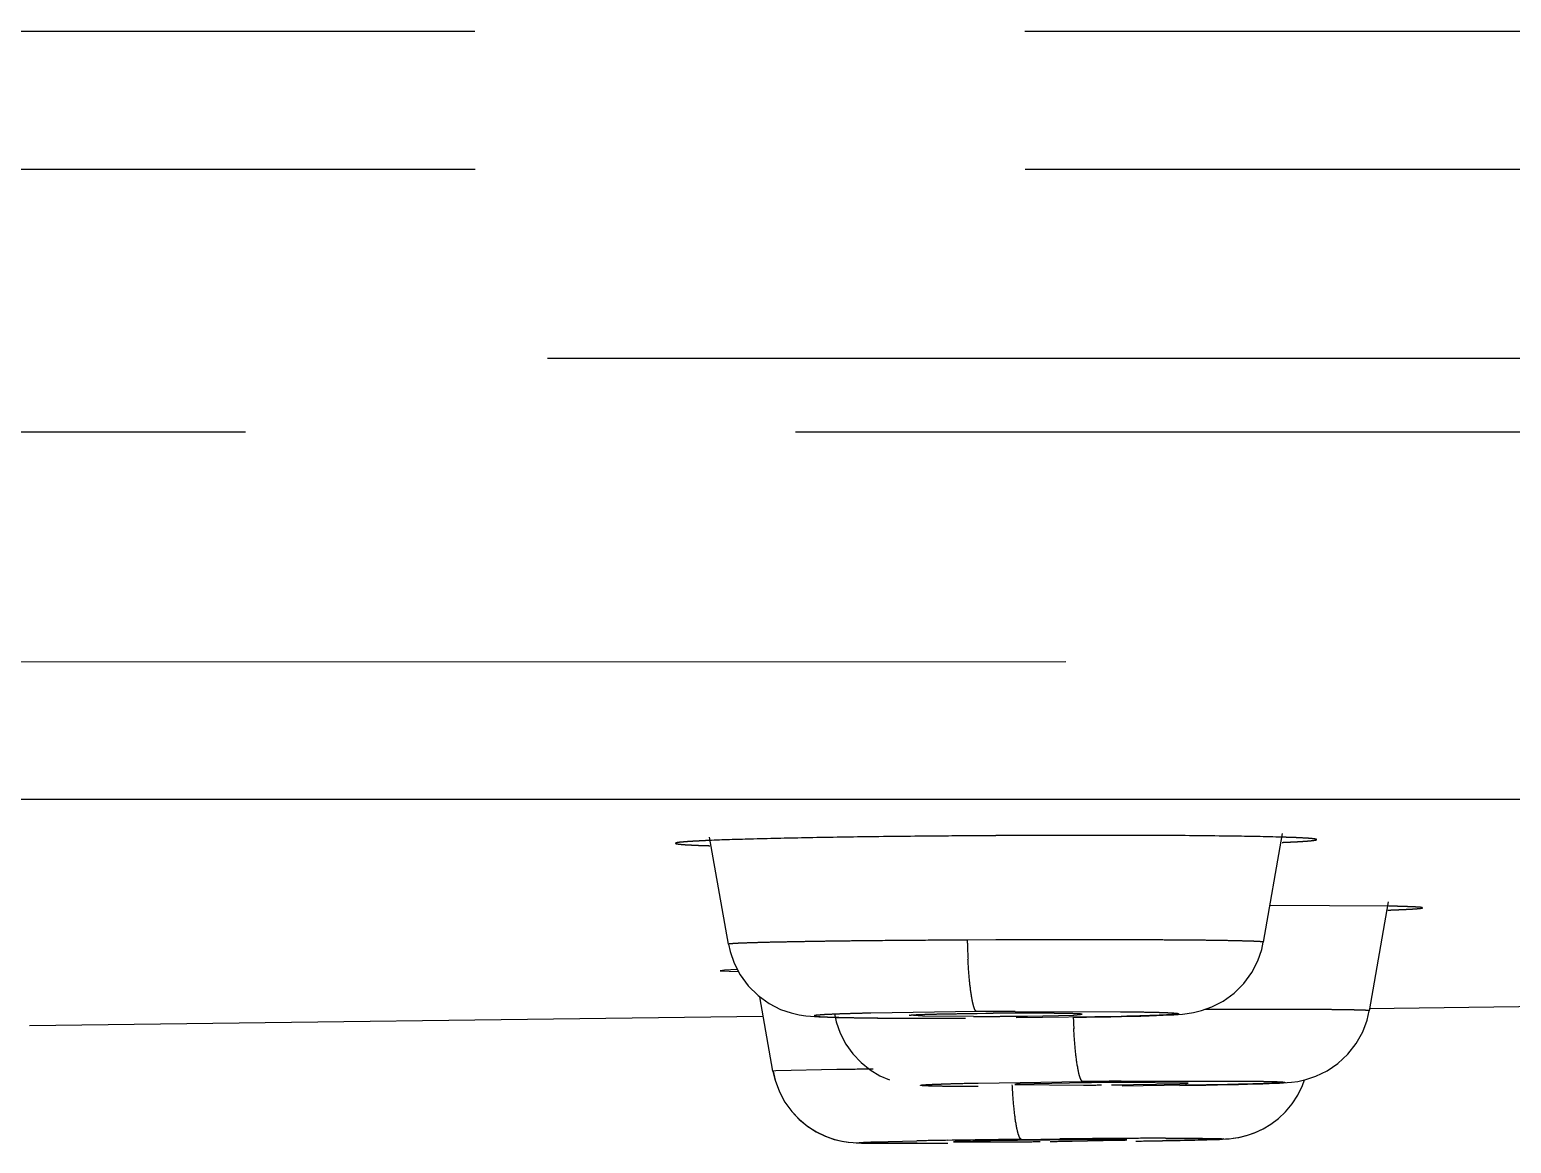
# Model space of a CAD drawing. Header units: millimetres. Extents: x 687 to 1107, y -116 to 478.
# Drawn here: x 951.138 to 952.849, y 329.103 to 330.388 of the extents above; entities that cross this region are included whole.
import ezdxf

# ---------------------------------------------------------------- set-up
doc = ezdxf.new("R2010")
doc.units = ezdxf.units.MM
doc.header["$LTSCALE"] = 0.1
doc.linetypes.add('HIDDENX2', pattern=[19.05, 12.7, -6.35])
doc.layers.add('HIDDEN', color=8, linetype='HIDDENX2')

msp = doc.modelspace()

# ---------------------------------------------------------------- linework, layer by layer
at = {"layer": 'HIDDEN'}
for p, q in [((944.6673, 330.2268), (958.8297, 330.2268)), ((958.721, 330.0082), (946.9021, 330.0082)), ((925.3524, 329.9236), (963.9821, 329.9236)), ((954.2395, 329.6584), (949.5028, 329.6579)), ((951.1272, 329.4997), (951.1386, 329.4997)), ((951.1386, 329.4997), (951.1797, 329.4997)), ((951.1797, 329.4997), (951.2353, 329.4997)), ((951.2353, 329.4997), (951.8111, 329.4998)), ((951.8111, 329.4998), (951.8837, 329.4998)), ((951.8837, 329.4998), (951.895, 329.4998)), ((951.895, 329.4998), (951.9356, 329.4998)), ((951.9356, 329.4998), (952.2049, 329.4998)), ((952.2049, 329.4998), (952.2535, 329.4998)), ((952.2535, 329.4998), (952.3048, 329.4999)), ((952.3048, 329.4999), (952.3404, 329.4999)), ((952.3404, 329.4999), (952.4048, 329.4999)), ((952.4048, 329.4999), (952.6242, 329.4999)), ((952.6242, 329.4999), (952.6767, 329.4999)), ((952.6767, 329.4999), (953.5521, 329.5002)), ((951.9448, 329.3324), (951.9231, 329.4558)), ((952.5625, 329.3348), (952.5846, 329.4601)), ((952.7072, 329.3763), (952.5704, 329.3772)), ((952.6848, 329.2557), (952.7069, 329.3814)), ((951.9448, 329.3324), (951.9448, 329.3323)), ((952.2534, 329.3374), (952.2206, 329.3372)), ((951.9404, 329.3024), (951.9353, 329.3018)), ((951.9353, 329.3018), (951.956, 329.3009)), ((951.9549, 329.3031), (951.9404, 329.3024)), ((951.9963, 329.186), (951.9812, 329.2716)), ((952.6847, 329.2584), (953.6365, 329.2705)), ((951.1381, 329.2386), (951.9851, 329.2494)), ((952.2316, 329.2547), (952.1092, 329.2529)), ((952.1688, 329.2495), (952.1534, 329.2504)), ((952.2277, 329.2491), (952.1688, 329.2495)), ((952.232, 329.2526), (952.2421, 329.2527)), ((952.276, 329.2549), (952.3977, 329.2546)), ((952.3983, 329.2491), (952.2769, 329.2474)), ((952.2902, 329.2495), (952.3437, 329.2507)), ((952.3437, 329.2507), (952.3515, 329.2512)), ((952.3515, 329.2512), (952.3534, 329.2516)), ((952.0701, 329.1878), (951.9995, 329.1863)), ((951.9995, 329.1863), (951.9964, 329.186)), ((952.1198, 329.1807), (952.1308, 329.1758)), ((952.233, 329.1723), (952.354, 329.174)), ((952.2775, 329.1708), (952.2756, 329.1705)), ((952.2756, 329.1705), (952.355, 329.1698)), ((952.3387, 329.1723), (952.2775, 329.1708)), ((952.3756, 329.1727), (952.3642, 329.1726)), ((952.3984, 329.1744), (952.5201, 329.1746)), ((952.5209, 329.1704), (952.3995, 329.1687)), ((952.4756, 329.1721), (952.3997, 329.1728)), ((952.4125, 329.1704), (952.466, 329.1715)), ((952.466, 329.1715), (952.4737, 329.1719)), ((952.4737, 329.1719), (952.4756, 329.1721)), ((952.0888, 329.1035), (952.0926, 329.1032)), ((952.0924, 329.1032), (952.0956, 329.1031)), ((952.0953, 329.1031), (952.0991, 329.103)), ((952.0984, 329.103), (952.1029, 329.1029)), ((952.1128, 329.1043), (952.1623, 329.1055)), ((952.1627, 329.1027), (952.113, 329.1028)), ((952.1649, 329.1027), (952.1867, 329.1028)), ((952.2066, 329.1047), (952.2047, 329.1045)), ((952.2047, 329.1045), (952.2787, 329.1045)), ((952.2677, 329.106), (952.2066, 329.1047)), ((952.2833, 329.1073), (952.3276, 329.1077)), ((952.3048, 329.1065), (952.2931, 329.1064)), ((952.4047, 329.1066), (952.3307, 329.1067)), ((952.3418, 329.1052), (952.3951, 329.1062)), ((952.3951, 329.1062), (952.4029, 329.1065)), ((952.4029, 329.1065), (952.4047, 329.1066)), ((952.4224, 329.1052), (952.4347, 329.1054)), ((952.4347, 329.1054), (952.4461, 329.1057)), ((952.4461, 329.1057), (952.4665, 329.1061)), ((952.4665, 329.1061), (952.4754, 329.1063))]:
    msp.add_line(p, q, dxfattribs=at)
for points in [[(951.9449, 329.3324), (951.9468, 329.3239), (951.9514, 329.3106), (951.9583, 329.2972), (951.9676, 329.2845), (951.9791, 329.2731), (951.9918, 329.264), (952.0051, 329.2573), (952.0172, 329.2531), (952.0267, 329.2509), (952.0342, 329.2498), (952.0396, 329.2493), (952.0442, 329.249), (952.0492, 329.2487), (952.0546, 329.2485), (952.0609, 329.2483), (952.068, 329.248), (952.076, 329.2479), (952.0849, 329.2477)], [(952.439, 329.2502), (952.4466, 329.2505), (952.4533, 329.2508), (952.459, 329.2511), (952.4642, 329.2514), (952.4689, 329.2518), (952.4743, 329.2524), (952.4818, 329.2536), (952.4912, 329.2558), (952.5031, 329.2601), (952.5162, 329.2669), (952.5287, 329.2759), (952.54, 329.2872), (952.5492, 329.2998), (952.5561, 329.3132), (952.5606, 329.3265), (952.5624, 329.3348)], [(952.5618, 329.1715), (952.5691, 329.1717), (952.5755, 329.172), (952.5809, 329.1722), (952.5858, 329.1725), (952.5901, 329.1728), (952.595, 329.1732), (952.6023, 329.1742), (952.6115, 329.1762), (952.6232, 329.1801), (952.636, 329.1863), (952.6484, 329.1947), (952.6599, 329.2054), (952.6696, 329.2178), (952.6771, 329.2312), (952.6822, 329.2449), (952.6847, 329.2557)], [(952.0672, 329.2522), (952.0693, 329.2429), (952.0739, 329.2298), (952.0804, 329.2173), (952.0886, 329.2059), (952.0981, 329.1958), (952.1086, 329.1874), (952.1198, 329.1807)], [(952.0849, 329.2477), (952.0947, 329.2475), (952.1054, 329.2474), (952.1169, 329.2473), (952.1292, 329.2471), (952.1423, 329.2471), (952.1562, 329.247), (952.1708, 329.247), (952.186, 329.247), (952.202, 329.247), (952.2184, 329.247)], [(952.3429, 329.248), (952.3582, 329.2483), (952.3727, 329.2485), (952.3863, 329.2488), (952.3988, 329.249), (952.4104, 329.2493), (952.421, 329.2496)], [(952.421, 329.2496), (952.4305, 329.2499), (952.439, 329.2502)], [(951.9963, 329.186), (951.9988, 329.1754), (952.0037, 329.1623), (952.0101, 329.1502), (952.018, 329.1394), (952.0268, 329.1301)], [(951.9964, 329.186), (951.9988, 329.1755), (952.0037, 329.1623), (952.0101, 329.1503), (952.0179, 329.1395), (952.0266, 329.1302), (952.0361, 329.1224), (952.0462, 329.116), (952.0564, 329.111), (952.0666, 329.1074), (952.0758, 329.1052), (952.0831, 329.104), (952.0889, 329.1035)], [(952.4662, 329.1695), (952.4816, 329.1697), (952.496, 329.1699), (952.5096, 329.1702), (952.5221, 329.1704), (952.5336, 329.1707), (952.544, 329.1709)], [(952.544, 329.1709), (952.5534, 329.1712), (952.5618, 329.1715)], [(952.5621, 329.1193), (952.5711, 329.1247), (952.5798, 329.1312), (952.588, 329.139), (952.5956, 329.1481), (952.6023, 329.1582), (952.6078, 329.1694), (952.61, 329.1759)], [(952.0268, 329.1301), (952.0364, 329.1222), (952.0466, 329.1158), (952.0569, 329.1109), (952.0671, 329.1073), (952.0763, 329.1051), (952.0834, 329.104)], [(952.543, 329.1116), (952.5521, 329.1147), (952.5615, 329.119)], [(952.544, 329.112), (952.5529, 329.1151), (952.5621, 329.1193)], [(952.1029, 329.1029), (952.1072, 329.1029), (952.1121, 329.1028), (952.1176, 329.1028), (952.1237, 329.1027), (952.1305, 329.1027), (952.138, 329.1027)], [(952.138, 329.1027), (952.1462, 329.1027), (952.1649, 329.1027)], [(952.4754, 329.1063), (952.4835, 329.1064), (952.4907, 329.1066), (952.497, 329.1068)], [(952.497, 329.1068), (952.5026, 329.107), (952.5075, 329.1071), (952.5117, 329.1073), (952.5153, 329.1075)], [(952.5153, 329.1075), (952.5189, 329.1077), (952.5229, 329.108), (952.5279, 329.1085), (952.5353, 329.1098), (952.544, 329.112)], [(952.5275, 329.1085), (952.5342, 329.1095), (952.543, 329.1116)]]:
    msp.add_lwpolyline(points, dxfattribs=at)
for centre, radius, start, end in [((952.3683, 309.1073), 20.3507, 90.3234, 90.49837), ((953.0284, 329.3583), 0.8081, 181.4904, 183.055), ((952.2223, 334.6298), 5.3808, 270.0583, 270.3321), ((952.3214, 317.6748), 11.5802, 90.22454, 90.44429), ((952.2854, 323.7501), 5.5027, 90.3322, 90.45), ((952.2216, 334.7331), 5.484, 270.3323, 270.45), ((952.2845, 323.8975), 5.3554, 90.079, 90.3325), ((952.2249, 334.3252), 5.0761, 270.4493, 270.7369), ((953.1297, 329.2782), 0.7873, 182.2113, 183.1493), ((952.3418, 309.9177), 19.272, 90.68328, 90.80772), ((952.4299, 322.4388), 6.7341, 90.55978, 90.77629), ((952.5029, 313.7977), 15.377, 90.3896, 90.55498), ((952.317, 336.3134), 7.1436, 270.30456, 270.46998), ((952.434, 322.0631), 7.1099, 90.27621, 90.47036), ((952.3213, 335.9043), 6.7346, 270.55977, 270.77627), ((952.3697, 318.1356), 10.9719, 90.89788, 91.08305), ((952.1359, 340.9047), 11.802, 270.13025, 270.30313), ((952.5147, 308.8762), 20.2324, 90.65523, 90.8975), ((952.4109, 318.9166), 10.1904, 90.66258, 90.8055), ((952.1918, 339.8413), 10.7372, 270.46412, 270.60284), ((952.4177, 318.3702), 10.7368, 90.46412, 90.60285), ((952.1985, 339.2951), 10.1909, 270.66257, 270.80549), ((952.5448, 306.01), 23.0988, 90.32502, 90.5388), ((952.4766, 317.2718), 11.8368, 90.13143, 90.30373), ((952.2442, 339.9911), 10.8872, 270.899, 271.08541)]:
    msp.add_arc(centre, radius, start, end, dxfattribs=at)
for points, knots in [([(944.6671, 330.3859), (945.4076, 330.3862), (946.8858, 330.3864), (949.0967, 330.3857), (951.2904, 330.3862), (953.1023, 330.386), (954.5314, 330.3862), (955.5791, 330.3866), (956.6018, 330.3873), (957.4349, 330.3878), (958.082, 330.3874), (958.6947, 330.3866), (959.4188, 330.3855), (960.2301, 330.3856), (960.745, 330.3861), (960.9883, 330.3862)], [0, 0, 0, 0, 0.136111, 0.271708, 0.406381, 0.539336, 0.604747, 0.669067, 0.731911, 0.792739, 0.82219, 0.850865, 0.905361, 0.95527, 1, 1, 1, 1]), ([(951.9225, 329.4521), (951.9195, 329.452), (951.9139, 329.4517), (951.906, 329.4513), (951.8993, 329.4509), (951.8938, 329.4505), (951.8895, 329.4501), (951.8864, 329.4498), (951.8847, 329.4494), (951.8839, 329.4491), (951.8837, 329.4489), (951.8837, 329.4489)], [0, 0, 0, 0, 0.231134, 0.432944, 0.604813, 0.746132, 0.856308, 0.934876, 0.981969, 0.994105, 1, 1, 1, 1]), ([(951.8837, 329.4489), (951.8837, 329.4488), (951.884, 329.4486), (951.8845, 329.4484), (951.8853, 329.4483), (951.887, 329.448), (951.8899, 329.4477), (951.8943, 329.4473), (951.8999, 329.447), (951.9068, 329.4467), (951.9147, 329.4463), (951.9204, 329.4462), (951.9235, 329.4461)], [0, 0, 0, 0, 0.006839, 0.020285, 0.041141, 0.069586, 0.14946, 0.260078, 0.401074, 0.571822, 0.77168, 1, 1, 1, 1]), ([(952.1913, 329.4573), (952.1636, 329.457), (952.1108, 329.4565), (952.037, 329.4553), (951.9752, 329.4539), (951.9383, 329.4528), (951.9225, 329.4521)], [0, 0, 0, 0, 0.309507, 0.588918, 0.823299, 1, 1, 1, 1]), ([(952.5842, 329.4559), (952.5648, 329.4565), (952.5193, 329.4573), (952.4427, 329.458), (952.3518, 329.4581), (952.2871, 329.4579), (952.2534, 329.4577)], [0, 0, 0, 0, 0.175395, 0.412966, 0.694901, 1, 1, 1, 1]), ([(952.584, 329.4499), (952.5871, 329.4501), (952.5929, 329.4503), (952.6009, 329.4507), (952.6078, 329.4511), (952.6134, 329.4515), (952.6178, 329.4519), (952.6207, 329.4523), (952.6224, 329.4525), (952.6232, 329.4527), (952.6237, 329.4529), (952.624, 329.4531), (952.624, 329.4532)], [0, 0, 0, 0, 0.229596, 0.430358, 0.601649, 0.742838, 0.853312, 0.932619, 0.960612, 0.980912, 0.993721, 1, 1, 1, 1]), ([(952.624, 329.4532), (952.624, 329.4533), (952.6237, 329.4534), (952.6232, 329.4536), (952.6224, 329.4538), (952.6208, 329.454), (952.6179, 329.4544), (952.6135, 329.4547), (952.6078, 329.455), (952.601, 329.4554), (952.593, 329.4557), (952.5872, 329.4558), (952.5842, 329.4559)], [0, 0, 0, 0, 0.0062, 0.018909, 0.039129, 0.067067, 0.146334, 0.25681, 0.398015, 0.569355, 0.770222, 1, 1, 1, 1]), ([(952.7463, 329.3744), (952.7463, 329.3745), (952.746, 329.3746), (952.7456, 329.3747), (952.7448, 329.3749), (952.7438, 329.375), (952.7424, 329.3751), (952.7399, 329.3753), (952.7361, 329.3755), (952.7305, 329.3757), (952.7238, 329.376), (952.7159, 329.3762), (952.7102, 329.3763), (952.7072, 329.3763)], [0, 0, 0, 0, 0.005131, 0.017209, 0.036985, 0.064581, 0.100032, 0.143349, 0.253579, 0.39503, 0.567052, 0.768944, 1, 1, 1, 1]), ([(952.706, 329.3718), (952.7091, 329.3719), (952.7149, 329.3721), (952.723, 329.3725), (952.7299, 329.3728), (952.7356, 329.3731), (952.7396, 329.3734), (952.7421, 329.3736), (952.7436, 329.3738), (952.7447, 329.3739), (952.7456, 329.3741), (952.746, 329.3742), (952.7463, 329.3743), (952.7463, 329.3744)], [0, 0, 0, 0, 0.229471, 0.430133, 0.601408, 0.742719, 0.853498, 0.897267, 0.933211, 0.961331, 0.981677, 0.994369, 1, 1, 1, 1]), ([(952.2206, 329.3372), (952.2021, 329.3371), (952.1662, 329.3369), (952.1221, 329.3365), (952.0887, 329.3362), (952.0656, 329.3359), (952.044, 329.3356), (952.0243, 329.3352), (952.0065, 329.3349), (951.9907, 329.3346), (951.9772, 329.3342), (951.9673, 329.3339), (951.9606, 329.3336), (951.9564, 329.3335), (951.953, 329.3333), (951.9501, 329.3331), (951.9479, 329.3329), (951.9463, 329.3328), (951.9453, 329.3326), (951.945, 329.3325), (951.9448, 329.3324), (951.9448, 329.3324)], [0, 0, 0, 0, 0.200351, 0.390782, 0.479862, 0.563819, 0.642017, 0.713825, 0.77862, 0.835899, 0.885225, 0.92616, 0.943345, 0.95828, 0.970948, 0.981334, 0.989427, 0.995217, 0.998703, 0.999597, 1, 1, 1, 1]), ([(952.5625, 329.3348), (952.5625, 329.3349), (952.5623, 329.3349), (952.5621, 329.335), (952.5616, 329.3351), (952.5606, 329.3352), (952.5589, 329.3354), (952.5563, 329.3355), (952.5529, 329.3357), (952.5489, 329.3359), (952.5441, 329.336), (952.5364, 329.3362), (952.5251, 329.3365), (952.5095, 329.3367), (952.4915, 329.337), (952.4712, 329.3372), (952.4488, 329.3373), (952.4245, 329.3374), (952.3986, 329.3375), (952.3614, 329.3376), (952.3129, 329.3376), (952.2735, 329.3375), (952.2534, 329.3374)], [0, 0, 0, 0, 0.000428, 0.001386, 0.002932, 0.005074, 0.011148, 0.01959, 0.030378, 0.043484, 0.058882, 0.076543, 0.118533, 0.169037, 0.227493, 0.293334, 0.365981, 0.444741, 0.528859, 0.617578, 0.805419, 1, 1, 1, 1]), ([(952.2316, 329.2546), (952.231, 329.2547), (952.2301, 329.2557), (952.2293, 329.2572), (952.2282, 329.2599), (952.227, 329.2645), (952.2249, 329.2751), (952.2229, 329.2923), (952.2219, 329.307), (952.2214, 329.3152)], [0, 0, 0, 0, 0.029601, 0.053364, 0.084334, 0.169839, 0.286801, 0.604913, 1, 1, 1, 1]), ([(952.6848, 329.2557), (952.6848, 329.2557), (952.6847, 329.2558), (952.6844, 329.2558), (952.6838, 329.2559), (952.6827, 329.256), (952.6813, 329.2561), (952.6794, 329.2562), (952.6771, 329.2563), (952.6744, 329.2564), (952.6701, 329.2565), (952.6636, 329.2566), (952.6547, 329.2567), (952.6444, 329.2569), (952.6325, 329.257), (952.6193, 329.2571), (952.5992, 329.2572), (952.5712, 329.2573), (952.5346, 329.2573), (952.5088, 329.2573), (952.4954, 329.2573)], [0, 0, 0, 0, 0.000403, 0.00129, 0.004676, 0.010244, 0.017986, 0.027886, 0.039927, 0.05409, 0.070356, 0.109124, 0.15608, 0.21102, 0.273588, 0.3434, 0.420071, 0.592429, 0.787099, 1, 1, 1, 1]), ([(952.1092, 329.2529), (952.1042, 329.2528), (952.0947, 329.2526), (952.0814, 329.2522), (952.0699, 329.2518), (952.0617, 329.2514), (952.0561, 329.2512), (952.0527, 329.2509), (952.0498, 329.2507), (952.0476, 329.2505), (952.046, 329.2504), (952.0451, 329.2502), (952.0446, 329.2501), (952.0442, 329.25), (952.044, 329.2499), (952.0439, 329.2498), (952.044, 329.2497), (952.0442, 329.2496), (952.0448, 329.2494), (952.0459, 329.2493), (952.0476, 329.2491), (952.0499, 329.2489), (952.0528, 329.2487), (952.0562, 329.2486), (952.0602, 329.2484), (952.0665, 329.2482), (952.0757, 329.248), (952.0881, 329.2477), (952.1024, 329.2475), (952.1125, 329.2474), (952.1178, 329.2473)], [0, 0, 0, 0, 0.108423, 0.204222, 0.286336, 0.354025, 0.382254, 0.406631, 0.427073, 0.443503, 0.455855, 0.460501, 0.464135, 0.466768, 0.468435, 0.469296, 0.470195, 0.471922, 0.474616, 0.483008, 0.495456, 0.511976, 0.532563, 0.557146, 0.585625, 0.6179, 0.693432, 0.782929, 0.885508, 1, 1, 1, 1]), ([(952.1534, 329.2504), (952.1534, 329.2504), (952.1536, 329.2505), (952.1538, 329.2506), (952.1543, 329.2506), (952.1552, 329.2507), (952.1569, 329.2509), (952.1593, 329.251), (952.1624, 329.2512), (952.1662, 329.2514), (952.1706, 329.2515), (952.1777, 329.2517), (952.1878, 329.252), (952.2012, 329.2522), (952.2162, 329.2524), (952.2267, 329.2526), (952.232, 329.2526)], [0, 0, 0, 0, 0.001484, 0.005025, 0.010777, 0.018751, 0.041315, 0.072586, 0.112412, 0.160614, 0.216838, 0.280621, 0.428998, 0.601993, 0.794591, 1, 1, 1, 1]), ([(952.3534, 329.2516), (952.3534, 329.2516), (952.3533, 329.2517), (952.353, 329.2517), (952.3526, 329.2518), (952.3517, 329.2519), (952.3501, 329.252), (952.3477, 329.2521), (952.3447, 329.2522), (952.341, 329.2524), (952.3367, 329.2525), (952.3299, 329.2526), (952.3202, 329.2527), (952.3071, 329.2528), (952.2926, 329.2529), (952.2824, 329.2529), (952.2772, 329.2529)], [0, 0, 0, 0, 0.001535, 0.005149, 0.010996, 0.019077, 0.041852, 0.073269, 0.113099, 0.161105, 0.217047, 0.280591, 0.428491, 0.600748, 0.793175, 1, 1, 1, 1]), ([(952.3977, 329.2546), (952.4027, 329.2546), (952.4121, 329.2545), (952.4253, 329.2542), (952.4368, 329.254), (952.4464, 329.2537), (952.4531, 329.2534), (952.4575, 329.2532), (952.46, 329.253), (952.4619, 329.2528), (952.4633, 329.2527), (952.464, 329.2525), (952.4647, 329.2523), (952.4645, 329.2521), (952.4643, 329.252), (952.464, 329.2519), (952.4632, 329.2518), (952.462, 329.2516), (952.4601, 329.2514), (952.4577, 329.2512), (952.4533, 329.2509), (952.4467, 329.2506), (952.4372, 329.2502), (952.4258, 329.2498), (952.4126, 329.2494), (952.4032, 329.2492), (952.3983, 329.2491)], [0, 0, 0, 0, 0.111981, 0.211566, 0.297726, 0.369661, 0.426638, 0.44929, 0.467933, 0.482493, 0.492968, 0.499398, 0.502001, 0.502864, 0.504519, 0.507134, 0.510743, 0.520989, 0.535297, 0.553661, 0.576014, 0.632357, 0.703663, 0.789258, 0.888385, 1, 1, 1, 1]), ([(952.354, 329.174), (952.3534, 329.1741), (952.3525, 329.175), (952.3517, 329.1765), (952.3505, 329.1792), (952.3493, 329.1839), (952.3472, 329.1946), (952.3451, 329.2118), (952.344, 329.2267), (952.3436, 329.235)], [0, 0, 0, 0, 0.029191, 0.052699, 0.083452, 0.168704, 0.285659, 0.604349, 1, 1, 1, 1]), ([(952.2332, 329.1681), (952.2238, 329.1681), (952.2105, 329.1682), (952.1941, 329.1684), (952.1845, 329.1686), (952.1778, 329.1688), (952.1734, 329.1689), (952.171, 329.1691), (952.169, 329.1692), (952.1678, 329.1693), (952.1658, 329.1696), (952.1678, 329.17), (952.169, 329.1701), (952.171, 329.1703), (952.1734, 329.1704), (952.1777, 329.1707), (952.1844, 329.1709), (952.1939, 329.1713), (952.2103, 329.1718), (952.2236, 329.1721), (952.233, 329.1723)], [0, 0, 0, 0, 0.211543, 0.297634, 0.369462, 0.4263, 0.44887, 0.467422, 0.48188, 0.492236, 0.500779, 0.509243, 0.51954, 0.533916, 0.552359, 0.574801, 0.631343, 0.702874, 0.788716, 1, 1, 1, 1]), ([(952.2833, 329.1072), (952.2827, 329.1073), (952.2818, 329.1082), (952.2809, 329.1097), (952.2797, 329.1125), (952.2784, 329.1174), (952.2762, 329.1285), (952.2741, 329.1463), (952.273, 329.1617), (952.2726, 329.1703)], [0, 0, 0, 0, 0.028627, 0.0519, 0.082524, 0.167891, 0.2853, 0.605209, 1, 1, 1, 1]), ([(952.5201, 329.1746), (952.5295, 329.1746), (952.5428, 329.1745), (952.5592, 329.1743), (952.5688, 329.1741), (952.5756, 329.1739), (952.58, 329.1738), (952.5824, 329.1737), (952.5844, 329.1735), (952.5858, 329.1734), (952.5866, 329.1733), (952.587, 329.1732), (952.5871, 329.1731), (952.587, 329.173), (952.5868, 329.1729), (952.5865, 329.1728), (952.5858, 329.1727), (952.5845, 329.1726), (952.5826, 329.1725), (952.5802, 329.1723), (952.5759, 329.1721), (952.5692, 329.1718), (952.5598, 329.1714), (952.5484, 329.1711), (952.5352, 329.1708), (952.5259, 329.1706), (952.5209, 329.1704)], [0, 0, 0, 0, 0.211905, 0.298222, 0.370301, 0.427406, 0.450114, 0.468804, 0.483402, 0.493898, 0.500318, 0.502029, 0.502838, 0.503538, 0.505098, 0.507643, 0.511196, 0.521352, 0.535586, 0.553889, 0.576189, 0.632449, 0.703698, 0.789258, 0.888374, 1, 1, 1, 1]), ([(952.113, 329.1028), (952.1105, 329.1029), (952.107, 329.1029), (952.1028, 329.103), (952.1003, 329.1031), (952.0985, 329.1031), (952.097, 329.1032), (952.0964, 329.1032), (952.0957, 329.1034), (952.0962, 329.1035), (952.0965, 329.1036), (952.0972, 329.1036), (952.0984, 329.1037), (952.1003, 329.1038), (952.1027, 329.104), (952.1069, 329.1041), (952.1104, 329.1043), (952.1128, 329.1043)], [0, 0, 0, 0, 0.21755, 0.303917, 0.374886, 0.430172, 0.469739, 0.493638, 0.502127, 0.510314, 0.520147, 0.533872, 0.573037, 0.627837, 0.69822, 0.783921, 1, 1, 1, 1]), ([(952.4494, 329.1085), (952.4588, 329.1085), (952.4721, 329.1085), (952.4886, 329.1085), (952.4982, 329.1084), (952.505, 329.1083), (952.5093, 329.1083), (952.5118, 329.1082), (952.5138, 329.1081), (952.5152, 329.108), (952.5161, 329.108), (952.5164, 329.1079), (952.5166, 329.1078), (952.5164, 329.1078), (952.5162, 329.1077), (952.5159, 329.1077), (952.5152, 329.1076), (952.514, 329.1075), (952.5121, 329.1074), (952.5097, 329.1073), (952.5054, 329.1071), (952.4987, 329.1069), (952.4893, 329.1066), (952.4729, 329.1062), (952.4598, 329.1059), (952.4504, 329.1058)], [0, 0, 0, 0, 0.212214, 0.298677, 0.370892, 0.428121, 0.450884, 0.469624, 0.484263, 0.494789, 0.501214, 0.502903, 0.503622, 0.504167, 0.505646, 0.508133, 0.511639, 0.521715, 0.535884, 0.55413, 0.576382, 0.632563, 0.703754, 0.789277, 1, 1, 1, 1])]:
    msp.add_open_spline(points, degree=3, knots=knots, dxfattribs=at)

doc.saveas('drawing.dxf')
